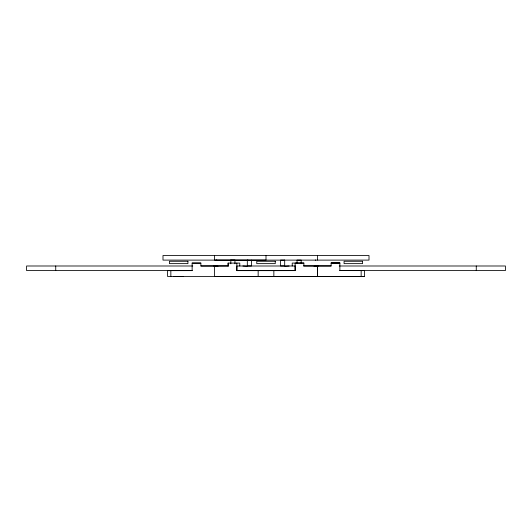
<?xml version="1.0" encoding="UTF-8"?>
<svg xmlns="http://www.w3.org/2000/svg" width="532" height="532" viewBox="0 0 532 532"><rect width="100%" height="100%" fill="white"/><g stroke="black" fill="none" stroke-linecap="round" stroke-linejoin="round"><path stroke-width="0.8" d="M214.496 265.993L214.509 276.434L167.6 276.487L167.6 270.662L192.132 270.628L192.132 263.081L200.87 263.074L200.87 265.993L228.128 265.96L228.128 263.047M297.049 263.034L297.049 260.121L301.172 260.128L301.165 263.047M317.498 276.434L317.504 265.967M361.155 276.44L361.155 270.615L364.407 270.615L364.407 276.44L214.502 276.46L364.407 276.44M284.959 266.253L289.102 265.993M314.099 266.253L318.236 265.993M216.265 260.108L216.69 260.108M261.199 276.48L262.602 276.474M270.655 276.474L269.405 276.48M357.95 276.434L356.706 276.434M230.828 260.148L234.951 260.135L234.951 263.779M303.872 263.061L295.134 263.074L295.14 270.615L272.763 270.655L236.866 270.635L236.866 263.094M331.13 265.94L303.878 265.973L303.872 263.041L292.221 263.067L292.221 265.987M247.945 260.128L162.992 260.101L162.992 255.513L369.009 255.513L369.009 260.101L247.314 260.135L247.314 265.96L251.437 265.98L251.437 260.148M303.38 265.927L331.13 265.973L331.13 263.027L339.868 263.041L339.868 270.595L361.155 270.615M192.132 263.087L200.87 263.081M331.13 263.061L339.868 263.054M192.764 265.993L26.6 265.993L26.6 270.582L192.265 270.582M200.87 265.987L228.62 265.947M339.236 265.993L505.4 265.993L505.4 270.582L339.735 270.582M173.891 276.48L183.513 276.474M349.138 276.434L348.659 276.434M331.13 263.027L339.868 263.034M214.496 276.407L258.153 276.44L258.153 270.662M349.138 276.434L350.901 276.434M355.709 276.434L357.471 276.434M364.028 270.615L364.407 270.615M315.31 260.068L315.735 260.068M242.898 265.993L247.041 266.253M213.764 265.993L217.901 266.253M317.504 265.947L317.511 276.407M273.854 270.655L273.854 276.48M239.779 266.007L239.779 263.087L228.128 263.094L228.128 266.007M230.828 260.135L230.835 263.792M170.845 270.662L170.852 276.487M476.266 265.993L476.266 270.582M317.504 255.513L317.504 260.062M266 255.513L266 260.101L214.496 260.062L214.496 255.513M55.734 265.993L55.734 270.582M284.687 260.128L280.57 260.135L280.57 265.973L284.687 265.953L284.687 260.128M187.929 261.272L169.435 261.272L169.435 263.633L187.929 263.633L187.929 261.272M275.257 261.272L256.763 261.272L256.763 263.633L275.257 263.633L275.257 261.272M362.565 261.272L344.071 261.272L344.071 263.633L362.565 263.633L362.565 261.272M295.134 265.993L236.866 266.007L236.866 270.582L295.134 270.582L295.134 265.993"/></g></svg>
